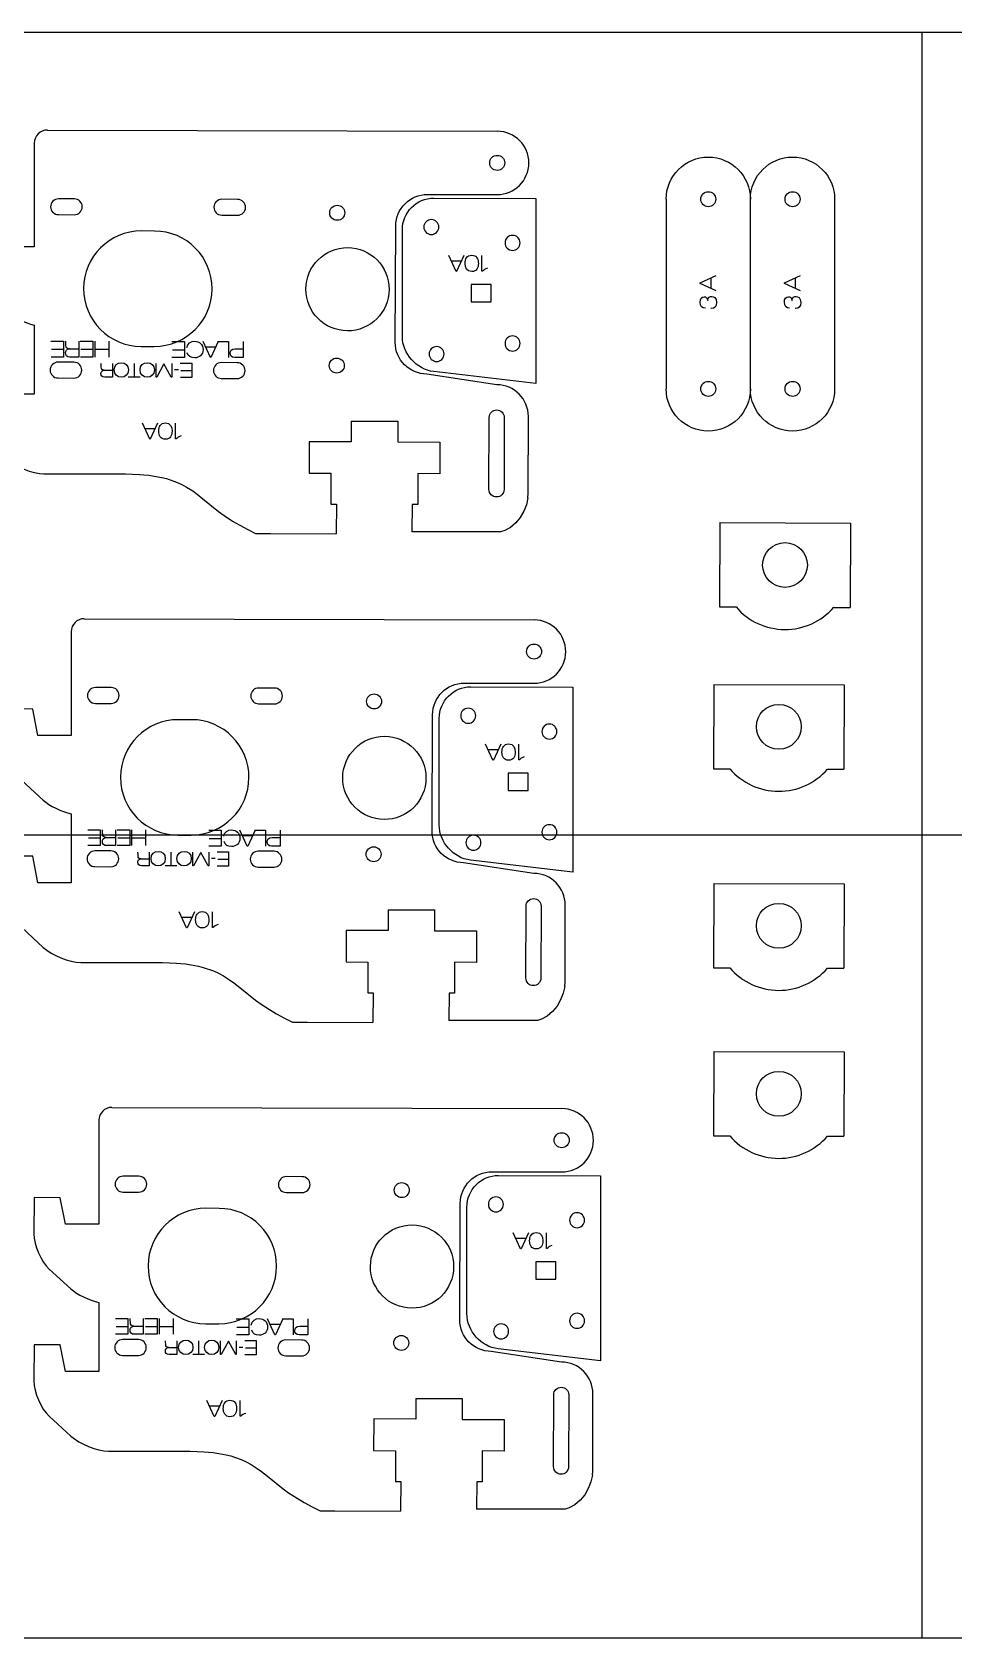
# Model space of a CAD drawing. Extents: x -610 to 0, y -305 to 0.
# Drawn here: x -473.8 to -298.7, y -304.8 to 0 of the extents above; entities that cross this region are included whole.
import ezdxf

# ---------------------------------------------------------------- set-up
doc = ezdxf.new("R2010")
doc.units = 0
doc.layers.add('CUTS', color=1, linetype='Continuous', true_color=0xff0000)
doc.layers.add('TEXT', color=5, linetype='Continuous', true_color=0x0000ff)
doc.layers.add('laser bed referance', color=3, linetype='Continuous', lineweight=25, true_color=0x00ff00)
doc.layers.add('Referance lines', color=2, linetype='Continuous', lineweight=25, true_color=0xffff00)

msp = doc.modelspace()

# ---------------------------------------------------------------- linework, layer by layer
at = {"layer": 'CUTS', "color": 1, "lineweight": 25, "true_color": 0xff0000}
for p, q in [((-470.85, -18.59), (-385.41, -18.82)), ((-353.35, -31.72), (-353.35, -67.72)), ((-413.13, -73.83), (-413.13, -77.77)), ((-413.13, -73.83), (-404.33, -73.84)), ((-404.33, -73.84), (-404.33, -77.8)), ((-421.13, -77.74), (-421.14, -83.74)), ((-413.13, -77.77), (-421.13, -77.74)), ((-404.33, -77.8), (-396.33, -77.83)), ((-396.33, -77.83), (-396.34, -83.82)), ((-471.5, -83.82), (-455.99, -83.84)), ((-455.99, -83.84), (-453.35, -83.96)), ((-453.35, -83.96), (-452.53, -84.02)), ((-452.53, -84.02), (-451.6, -84.12)), ((-451.6, -84.12), (-450.55, -84.27)), ((-450.55, -84.27), (-449.13, -84.54)), ((-449.13, -84.54), (-448.26, -84.76)), ((-448.26, -84.76), (-446.34, -85.4)), ((-421.14, -83.74), (-417, -83.75)), ((-417, -83.75), (-417, -89.6)), ((-396.34, -83.82), (-400.52, -83.81)), ((-400.52, -83.81), (-400.52, -89.65)), ((-446.34, -85.4), (-445.33, -85.86)), ((-445.33, -85.86), (-444.4, -86.36)), ((-444.4, -86.36), (-443.25, -87.1)), ((-443.25, -87.1), (-442.42, -87.71)), ((-442.42, -87.71), (-441.33, -88.57)), ((-379.61, -88.41), (-379.55, -87.57)), ((-441.33, -88.57), (-438.34, -90.97)), ((-438.34, -90.97), (-437.28, -91.74)), ((-417, -89.6), (-415.97, -89.61)), ((-415.97, -89.61), (-416.02, -95.23)), ((-401.57, -89.65), (-401.61, -94.87)), ((-400.52, -89.65), (-401.57, -89.65)), ((-380.39, -90.95), (-381.07, -92.13)), ((-379.89, -89.7), (-380.39, -90.95)), ((-379.61, -88.41), (-379.89, -89.7)), ((-437.28, -91.74), (-435.69, -92.8)), ((-435.69, -92.8), (-434.32, -93.61)), ((-434.32, -93.61), (-432.81, -94.43)), ((-432.81, -94.43), (-431.32, -95.15)), ((-382.91, -94.01), (-384.01, -94.61)), ((-381.92, -93.17), (-382.91, -94.01)), ((-381.07, -92.13), (-381.92, -93.17)), ((-343.14, -93.11), (-343.2, -109.11)), ((-343.14, -93.11), (-318.34, -93.2)), ((-318.34, -93.2), (-318.4, -109.2)), ((-431.32, -95.15), (-428.5, -95.17)), ((-428.5, -95.17), (-416.02, -95.23)), ((-384.79, -94.84), (-401.59, -94.87)), ((-384.01, -94.61), (-384.79, -94.84)), ((-343.2, -109.11), (-340.08, -109.12)), ((-321.52, -109.19), (-318.4, -109.2)), ((-463.85, -111.34), (-378.41, -111.57)), ((-344.32, -123.81), (-344.38, -139.81)), ((-344.32, -123.81), (-319.52, -123.9)), ((-319.52, -123.9), (-319.58, -139.9)), ((-344.38, -139.81), (-341.26, -139.82)), ((-322.7, -139.89), (-319.58, -139.9)), ((-344.32, -161.6), (-344.38, -177.6)), ((-344.32, -161.6), (-319.52, -161.69)), ((-319.52, -161.69), (-319.58, -177.69)), ((-406.13, -166.58), (-406.13, -170.53)), ((-406.13, -166.58), (-397.33, -166.6)), ((-397.33, -166.6), (-397.33, -170.56)), ((-414.13, -170.5), (-414.14, -176.5)), ((-406.13, -170.53), (-414.13, -170.5)), ((-397.33, -170.56), (-389.33, -170.59)), ((-389.33, -170.59), (-389.34, -176.58)), ((-464.5, -176.58), (-448.99, -176.6)), ((-448.99, -176.6), (-446.35, -176.71)), ((-446.35, -176.71), (-445.53, -176.78)), ((-445.53, -176.78), (-444.6, -176.88)), ((-414.14, -176.5), (-410, -176.51)), ((-410, -176.51), (-410, -182.35)), ((-389.34, -176.58), (-393.52, -176.56)), ((-393.52, -176.56), (-393.52, -182.41)), ((-444.6, -176.88), (-443.55, -177.03)), ((-443.55, -177.03), (-442.13, -177.3)), ((-442.13, -177.3), (-441.26, -177.52)), ((-441.26, -177.52), (-439.33, -178.16)), ((-439.33, -178.16), (-438.33, -178.62)), ((-438.33, -178.62), (-437.4, -179.12)), ((-437.4, -179.12), (-436.25, -179.86)), ((-344.38, -177.6), (-341.26, -177.61)), ((-322.7, -177.68), (-319.58, -177.69)), ((-436.25, -179.86), (-435.42, -180.47)), ((-435.42, -180.47), (-434.33, -181.33)), ((-434.33, -181.33), (-431.34, -183.73)), ((-410, -182.35), (-408.97, -182.37)), ((-408.97, -182.37), (-409.02, -187.99)), ((-394.57, -182.41), (-394.61, -187.63)), ((-393.52, -182.41), (-394.57, -182.41)), ((-372.89, -182.45), (-373.39, -183.71)), ((-372.61, -181.17), (-372.89, -182.45)), ((-372.61, -181.17), (-372.55, -180.33)), ((-431.34, -183.73), (-430.28, -184.5)), ((-430.28, -184.5), (-428.69, -185.55)), ((-428.69, -185.55), (-427.32, -186.37)), ((-374.92, -185.92), (-375.91, -186.77)), ((-374.07, -184.89), (-374.92, -185.92)), ((-373.39, -183.71), (-374.07, -184.89)), ((-427.32, -186.37), (-425.81, -187.19)), ((-425.81, -187.19), (-424.32, -187.91)), ((-424.32, -187.91), (-421.5, -187.92)), ((-421.5, -187.92), (-409.02, -187.99)), ((-377.79, -187.6), (-394.59, -187.63)), ((-377.01, -187.36), (-377.79, -187.6)), ((-375.91, -186.77), (-377.01, -187.36)), ((-344.32, -193.48), (-344.38, -209.48)), ((-344.32, -193.48), (-319.52, -193.57)), ((-319.52, -193.57), (-319.58, -209.57)), ((-458.6, -204.1), (-373.16, -204.33)), ((-344.38, -209.48), (-341.26, -209.49)), ((-322.7, -209.56), (-319.58, -209.57)), ((-400.87, -259.34), (-400.88, -263.28)), ((-400.87, -259.34), (-392.08, -259.36)), ((-392.08, -259.36), (-392.08, -263.32)), ((-408.88, -263.25), (-408.89, -269.25)), ((-400.88, -263.28), (-408.88, -263.25)), ((-392.08, -263.32), (-384.08, -263.34)), ((-384.08, -263.34), (-384.09, -269.34)), ((-459.25, -269.34), (-443.74, -269.35)), ((-443.74, -269.35), (-441.1, -269.47)), ((-441.1, -269.47), (-440.28, -269.54)), ((-440.28, -269.54), (-439.35, -269.64)), ((-439.35, -269.64), (-438.3, -269.78)), ((-438.3, -269.78), (-436.88, -270.06)), ((-436.88, -270.06), (-436.01, -270.27)), ((-436.01, -270.27), (-434.08, -270.92)), ((-434.08, -270.92), (-433.08, -271.37)), ((-408.89, -269.25), (-404.75, -269.27)), ((-404.75, -269.27), (-404.75, -275.11)), ((-384.09, -269.34), (-388.27, -269.32)), ((-388.27, -269.32), (-388.27, -275.17)), ((-433.08, -271.37), (-432.15, -271.88)), ((-432.15, -271.88), (-431, -272.62)), ((-431, -272.62), (-430.17, -273.22)), ((-430.17, -273.22), (-429.08, -274.09)), ((-429.08, -274.09), (-426.09, -276.48)), ((-367.36, -273.93), (-367.64, -275.21)), ((-367.36, -273.93), (-367.3, -273.09)), ((-426.09, -276.48), (-425.03, -277.25)), ((-425.03, -277.25), (-423.44, -278.31)), ((-404.75, -275.11), (-403.72, -275.12)), ((-403.72, -275.12), (-403.77, -280.74)), ((-389.31, -275.16), (-389.36, -280.39)), ((-388.27, -275.17), (-389.31, -275.16)), ((-368.14, -276.47), (-368.82, -277.64)), ((-367.64, -275.21), (-368.14, -276.47)), ((-423.44, -278.31), (-422.07, -279.12)), ((-422.07, -279.12), (-420.56, -279.95)), ((-420.56, -279.95), (-419.07, -280.67)), ((-372.54, -280.35), (-389.34, -280.39)), ((-371.76, -280.12), (-372.54, -280.35)), ((-370.66, -279.53), (-371.76, -280.12)), ((-369.67, -278.68), (-370.66, -279.53)), ((-368.82, -277.64), (-369.67, -278.68)), ((-419.07, -280.67), (-416.25, -280.68)), ((-416.25, -280.68), (-403.77, -280.74))]:
    msp.add_line(p, q, dxfattribs=at)
for points in [[(-473.33, -21.05), (-473.33, -40.75), (-479.66, -40.75), (-480.64, -35.73), (-485.64, -35.72), (-485.66, -42.56)], [(-465.72, -31.66), (-468.73, -31.65), (-468.73, -31.65)], [(-434.72, -31.75), (-437.73, -31.74), (-437.73, -31.74)], [(-398.67, -30.82), (-385.44, -30.83)], [(-397.45, -31.5), (-378.08, -31.56), (-378.08, -66.67), (-397.48, -64.43)], [(-337.35, -67.72), (-337.35, -31.72)], [(-321.35, -31.72), (-321.35, -67.72), (-321.35, -67.72)], [(-468.74, -34.65), (-465.73, -34.66)], [(-437.74, -34.74), (-434.73, -34.75)], [(-450.49, -37.76), (-452.99, -37.75), (-452.99, -37.75)], [(-404.79, -58.89), (-404.69, -36.8)], [(-403.44, -57.73), (-403.44, -37.51), (-403.44, -37.51)], [(-403.44, -57.73), (-403.44, -37.51), (-403.44, -37.51)], [(-386.57, -48.64), (-386.57, -47.92), (-390.37, -47.92), (-390.37, -51.22), (-386.57, -51.22), (-386.57, -48.64), (-386.57, -48.64)], [(-473.33, -55.63), (-473.33, -55.62), (-473.33, -68.7), (-479.66, -68.7), (-480.64, -63.68), (-485.64, -63.67), (-485.66, -70.51)], [(-453.05, -59.65), (-450.55, -59.66)], [(-465.8, -62.66), (-468.81, -62.65), (-468.81, -62.65)], [(-434.81, -62.75), (-437.81, -62.74), (-437.81, -62.74)], [(-468.82, -65.65), (-465.81, -65.66)], [(-437.82, -65.74), (-434.81, -65.75)], [(-385.5, -66.94), (-398.8, -64.91)], [(-386.99, -86.8), (-386.95, -73.14)], [(-384.1, -73.15), (-384.13, -86.81), (-384.13, -86.81)], [(-379.55, -87.57), (-379.51, -72.96)], [(-466.33, -113.81), (-466.33, -133.51), (-472.66, -133.51), (-473.64, -128.49), (-478.64, -128.48), (-478.66, -135.32)], [(-458.72, -124.42), (-461.73, -124.41), (-461.73, -124.41)], [(-427.72, -124.5), (-430.73, -124.5), (-430.73, -124.5)], [(-391.67, -123.57), (-378.44, -123.59)], [(-390.45, -124.26), (-371.08, -124.32), (-371.08, -159.43), (-390.48, -157.18)], [(-461.74, -127.41), (-458.73, -127.42)], [(-430.74, -127.5), (-427.73, -127.5)], [(-443.49, -130.51), (-445.99, -130.51), (-445.99, -130.51)], [(-397.79, -151.65), (-397.69, -129.56)], [(-396.44, -150.49), (-396.44, -130.27), (-396.44, -130.27)], [(-396.44, -150.49), (-396.44, -130.27), (-396.44, -130.27)], [(-475.73, -142.03), (-471.64, -145.78)], [(-379.57, -141.4), (-379.57, -140.68), (-383.37, -140.68), (-383.37, -143.98), (-379.57, -143.98), (-379.57, -141.4), (-379.57, -141.4)], [(-466.33, -148.39), (-466.33, -148.38), (-466.33, -161.46), (-472.66, -161.46), (-473.64, -156.44), (-478.64, -156.42), (-478.66, -163.27)], [(-458.8, -155.42), (-461.81, -155.41), (-461.81, -155.41)], [(-446.05, -152.41), (-443.55, -152.41)], [(-461.82, -158.41), (-458.81, -158.42)], [(-427.8, -155.5), (-430.81, -155.5), (-430.81, -155.5)], [(-378.5, -159.7), (-391.8, -157.67)], [(-430.82, -158.5), (-427.81, -158.5)], [(-379.98, -179.56), (-379.95, -165.9)], [(-377.1, -165.91), (-377.13, -179.57), (-377.13, -179.57)], [(-372.55, -180.33), (-372.51, -165.72)], [(-475.73, -169.97), (-471.64, -173.73)], [(-461.08, -206.56), (-461.08, -226.27), (-467.41, -226.27), (-468.39, -221.25), (-473.39, -221.23), (-473.41, -228.08)], [(-386.42, -216.33), (-373.19, -216.35)], [(-453.47, -217.18), (-456.48, -217.17), (-456.48, -217.17)], [(-422.47, -217.26), (-425.48, -217.25), (-425.48, -217.25)], [(-385.2, -217.02), (-365.83, -217.07), (-365.83, -252.19), (-385.23, -249.94)], [(-456.49, -220.17), (-453.48, -220.18)], [(-425.49, -220.25), (-422.48, -220.26)], [(-392.54, -244.41), (-392.44, -222.32)], [(-438.24, -223.27), (-440.74, -223.26), (-440.74, -223.26)], [(-391.19, -243.25), (-391.19, -223.03), (-391.19, -223.03)], [(-391.19, -243.25), (-391.19, -223.03), (-391.19, -223.03)], [(-374.32, -234.15), (-374.32, -233.44), (-378.12, -233.44), (-378.12, -236.74), (-374.32, -236.74), (-374.32, -234.15), (-374.32, -234.15)], [(-470.48, -234.78), (-466.39, -238.54)], [(-461.08, -241.14), (-461.08, -241.13), (-461.08, -254.21), (-467.41, -254.21), (-468.39, -249.19), (-473.39, -249.18), (-473.41, -256.02)], [(-440.8, -245.16), (-438.3, -245.17)], [(-453.55, -248.18), (-456.56, -248.17), (-456.56, -248.17)], [(-422.55, -248.26), (-425.56, -248.25), (-425.56, -248.25)], [(-456.57, -251.17), (-453.56, -251.18)], [(-425.57, -251.25), (-422.56, -251.26)], [(-373.25, -252.46), (-386.55, -250.43)], [(-374.73, -272.32), (-374.7, -258.65)], [(-371.85, -258.66), (-371.88, -272.33), (-371.88, -272.33)], [(-367.3, -273.09), (-367.26, -258.47)], [(-470.48, -262.73), (-466.39, -266.49)]]:
    msp.add_lwpolyline(points, dxfattribs=at)
for centre in [(-330.77, -101.15), (-331.95, -131.86), (-331.95, -169.64), (-331.95, -201.53)]:
    msp.add_circle(centre, 4.25, dxfattribs=at)
for centre in [(-330.77, -101.15), (-331.95, -131.86), (-331.95, -169.64), (-331.95, -201.53)]:
    msp.add_arc(centre, 12.25, 220.5677, 319.0221, dxfattribs=at)
for points in [[(-470.85, -18.59), (-472.22, -18.58), (-473.32, -19.69), (-473.33, -21.05)], [(-379.42, -24.85), (-379.41, -21.54), (-382.09, -18.83), (-385.41, -18.82)], [(-386.86, -24.82), (-386.86, -24.03), (-386.22, -23.39), (-385.43, -23.39)], [(-385.43, -23.39), (-384.65, -23.39), (-384.01, -24.03), (-384.01, -24.82)], [(-353.35, -31.72), (-353.35, -27.3), (-349.76, -23.72), (-345.35, -23.72)], [(-345.35, -23.72), (-340.93, -23.72), (-337.35, -27.3), (-337.35, -31.72)], [(-337.35, -31.72), (-337.35, -27.3), (-333.76, -23.72), (-329.35, -23.72)], [(-329.35, -23.72), (-324.93, -23.72), (-321.35, -27.3), (-321.35, -31.72)], [(-385.43, -26.24), (-386.22, -26.24), (-386.86, -25.61), (-386.86, -24.82)], [(-385.44, -30.83), (-382.13, -30.84), (-379.43, -28.16), (-379.42, -24.85)], [(-384.01, -24.82), (-384.01, -25.61), (-384.65, -26.24), (-385.43, -26.24)], [(-346.77, -31.72), (-346.77, -30.93), (-346.13, -30.29), (-345.35, -30.29)], [(-345.35, -30.29), (-344.56, -30.29), (-343.92, -30.93), (-343.92, -31.72)], [(-330.77, -31.72), (-330.77, -30.93), (-330.13, -30.29), (-329.35, -30.29)], [(-329.35, -30.29), (-328.56, -30.29), (-327.92, -30.93), (-327.92, -31.72)], [(-470.23, -33.15), (-470.24, -33.98), (-469.57, -34.65), (-468.74, -34.65)], [(-468.73, -31.65), (-469.56, -31.65), (-470.23, -32.32), (-470.23, -33.15)], [(-465.73, -34.66), (-464.9, -34.67), (-464.23, -34), (-464.22, -33.17)], [(-464.22, -33.17), (-464.22, -32.34), (-464.89, -31.66), (-465.72, -31.66)], [(-439.23, -33.24), (-439.24, -34.06), (-438.57, -34.74), (-437.74, -34.74)], [(-437.73, -31.74), (-438.56, -31.74), (-439.23, -32.41), (-439.23, -33.24)], [(-434.73, -34.75), (-433.9, -34.75), (-433.23, -34.08), (-433.22, -33.25)], [(-433.22, -33.25), (-433.22, -32.42), (-433.89, -31.75), (-434.72, -31.75)], [(-417.24, -34.29), (-417.24, -33.5), (-416.6, -32.87), (-415.81, -32.87)], [(-415.81, -32.87), (-415.03, -32.87), (-414.39, -33.51), (-414.39, -34.3)], [(-404.69, -36.8), (-404.68, -33.49), (-401.98, -30.81), (-398.67, -30.82)], [(-403.44, -37.51), (-403.45, -34.2), (-400.76, -31.51), (-397.45, -31.5)], [(-345.35, -33.14), (-346.13, -33.14), (-346.77, -32.5), (-346.77, -31.72)], [(-343.92, -31.72), (-343.92, -32.5), (-344.56, -33.14), (-345.35, -33.14)], [(-329.35, -33.14), (-330.13, -33.14), (-330.77, -32.5), (-330.77, -31.72)], [(-327.92, -31.72), (-327.92, -32.5), (-328.56, -33.14), (-329.35, -33.14)], [(-415.82, -35.72), (-416.61, -35.71), (-417.24, -35.08), (-417.24, -34.29)], [(-414.39, -34.3), (-414.39, -35.08), (-415.03, -35.72), (-415.82, -35.72)], [(-397.94, -35.58), (-398.72, -35.58), (-399.36, -36.22), (-399.36, -37.01)], [(-396.51, -37.01), (-396.51, -36.22), (-397.15, -35.58), (-397.94, -35.58)], [(-452.99, -37.75), (-459.04, -37.73), (-463.96, -42.62), (-463.97, -48.67)], [(-439.57, -48.74), (-439.55, -42.69), (-444.44, -37.77), (-450.49, -37.76)], [(-399.36, -37.01), (-399.36, -37.79), (-398.72, -38.43), (-397.94, -38.43)], [(-397.94, -38.43), (-397.15, -38.43), (-396.51, -37.79), (-396.51, -37.01)], [(-382.51, -38.58), (-383.3, -38.58), (-383.94, -39.22), (-383.94, -40)], [(-381.09, -40), (-381.09, -39.22), (-381.73, -38.58), (-382.51, -38.58)], [(-421.76, -48.78), (-421.74, -44.42), (-418.2, -40.89), (-413.83, -40.91)], [(-413.83, -40.91), (-409.47, -40.92), (-405.94, -44.46), (-405.96, -48.83)], [(-383.94, -40), (-383.94, -40.79), (-383.3, -41.43), (-382.51, -41.43)], [(-382.51, -41.43), (-381.73, -41.43), (-381.09, -40.79), (-381.09, -40)], [(-463.97, -48.67), (-463.99, -54.72), (-459.1, -59.63), (-453.05, -59.65)], [(-450.55, -59.66), (-444.5, -59.67), (-439.59, -54.78), (-439.57, -48.74)], [(-413.88, -56.71), (-418.24, -56.69), (-421.77, -53.15), (-421.76, -48.78)], [(-405.96, -48.83), (-405.97, -53.19), (-409.51, -56.72), (-413.88, -56.71)], [(-478.64, -53.03), (-477.44, -54.14), (-475.2, -55.17), (-473.33, -55.63)], [(-397.48, -64.43), (-400.76, -64.04), (-403.44, -61.03), (-403.44, -57.73)], [(-382.51, -57.68), (-383.3, -57.68), (-383.94, -58.32), (-383.94, -59.1)], [(-381.09, -59.1), (-381.09, -58.32), (-381.73, -57.68), (-382.51, -57.68)], [(-398.8, -64.91), (-402.12, -64.9), (-404.8, -62.21), (-404.79, -58.89)], [(-396.94, -59.68), (-397.72, -59.68), (-398.36, -60.32), (-398.36, -61.11)], [(-395.51, -61.11), (-395.51, -60.32), (-396.15, -59.68), (-396.94, -59.68)], [(-383.94, -59.1), (-383.94, -59.89), (-383.3, -60.53), (-382.51, -60.53)], [(-382.51, -60.53), (-381.73, -60.53), (-381.09, -59.89), (-381.09, -59.1)], [(-468.81, -62.65), (-469.64, -62.65), (-470.32, -63.32), (-470.32, -64.15)], [(-464.31, -64.17), (-464.31, -63.34), (-464.98, -62.67), (-465.8, -62.66)], [(-437.81, -62.74), (-438.64, -62.74), (-439.32, -63.41), (-439.32, -64.24)], [(-433.31, -64.25), (-433.31, -63.42), (-433.98, -62.75), (-434.81, -62.75)], [(-417.32, -63.3), (-417.32, -62.51), (-416.68, -61.87), (-415.89, -61.87)], [(-415.9, -64.72), (-416.69, -64.72), (-417.32, -64.08), (-417.32, -63.3)], [(-414.47, -63.3), (-414.47, -64.09), (-415.11, -64.73), (-415.9, -64.72)], [(-415.89, -61.87), (-415.1, -61.88), (-414.47, -62.52), (-414.47, -63.3)], [(-398.36, -61.11), (-398.36, -61.89), (-397.72, -62.53), (-396.94, -62.53)], [(-396.94, -62.53), (-396.15, -62.53), (-395.51, -61.89), (-395.51, -61.11)], [(-470.32, -64.15), (-470.32, -64.98), (-469.65, -65.65), (-468.82, -65.65)], [(-465.81, -65.66), (-464.98, -65.67), (-464.31, -65), (-464.31, -64.17)], [(-439.32, -64.24), (-439.32, -65.06), (-438.65, -65.74), (-437.82, -65.74)], [(-434.81, -65.75), (-433.98, -65.75), (-433.31, -65.08), (-433.31, -64.25)], [(-379.51, -72.96), (-379.5, -69.65), (-382.18, -66.95), (-385.5, -66.94)], [(-346.77, -67.72), (-346.77, -66.93), (-346.13, -66.29), (-345.35, -66.29)], [(-345.35, -66.29), (-344.56, -66.29), (-343.92, -66.93), (-343.92, -67.72)], [(-330.77, -67.72), (-330.77, -66.93), (-330.13, -66.29), (-329.35, -66.29)], [(-329.35, -66.29), (-328.56, -66.29), (-327.92, -66.93), (-327.92, -67.72)], [(-345.35, -75.72), (-349.76, -75.72), (-353.35, -72.13), (-353.35, -67.72)], [(-345.35, -69.14), (-346.13, -69.14), (-346.77, -68.5), (-346.77, -67.72)], [(-343.92, -67.72), (-343.92, -68.5), (-344.56, -69.14), (-345.35, -69.14)], [(-337.35, -67.72), (-337.35, -72.13), (-340.93, -75.72), (-345.35, -75.72)], [(-329.35, -75.72), (-333.76, -75.72), (-337.35, -72.13), (-337.35, -67.72)], [(-329.35, -69.14), (-330.13, -69.14), (-330.77, -68.5), (-330.77, -67.72)], [(-321.35, -67.72), (-321.35, -72.13), (-324.93, -75.72), (-329.35, -75.72)], [(-327.92, -67.72), (-327.92, -68.5), (-328.56, -69.14), (-329.35, -69.14)], [(-386.95, -73.14), (-386.95, -72.35), (-386.31, -71.72), (-385.52, -71.72)], [(-385.52, -71.72), (-384.73, -71.72), (-384.1, -72.36), (-384.1, -73.15)], [(-478.64, -80.97), (-477.02, -82.46), (-473.7, -83.82), (-471.5, -83.82)], [(-385.56, -88.23), (-386.35, -88.23), (-386.99, -87.59), (-386.99, -86.8)], [(-384.13, -86.81), (-384.14, -87.6), (-384.78, -88.24), (-385.56, -88.23)], [(-463.85, -111.34), (-465.21, -111.34), (-466.32, -112.44), (-466.33, -113.81)], [(-372.42, -117.61), (-372.41, -114.29), (-375.09, -111.58), (-378.41, -111.57)], [(-379.86, -117.58), (-379.86, -116.79), (-379.22, -116.15), (-378.43, -116.15)], [(-378.43, -119), (-379.22, -119), (-379.86, -118.36), (-379.86, -117.58)], [(-378.44, -123.59), (-375.12, -123.6), (-372.43, -120.92), (-372.42, -117.61)], [(-378.43, -116.15), (-377.65, -116.15), (-377.01, -116.79), (-377.01, -117.58)], [(-377.01, -117.58), (-377.01, -118.36), (-377.65, -119), (-378.43, -119)], [(-461.73, -124.41), (-462.56, -124.41), (-463.23, -125.08), (-463.23, -125.91)], [(-457.22, -125.92), (-457.22, -125.1), (-457.89, -124.42), (-458.72, -124.42)], [(-430.73, -124.5), (-431.56, -124.49), (-432.23, -125.16), (-432.23, -125.99)], [(-426.22, -126.01), (-426.22, -125.18), (-426.89, -124.51), (-427.72, -124.5)], [(-397.69, -129.56), (-397.68, -126.24), (-394.98, -123.57), (-391.67, -123.57)], [(-396.44, -130.27), (-396.44, -126.96), (-393.76, -124.27), (-390.45, -124.26)], [(-463.23, -125.91), (-463.24, -126.74), (-462.57, -127.41), (-461.74, -127.41)], [(-458.73, -127.42), (-457.9, -127.42), (-457.23, -126.75), (-457.22, -125.92)], [(-432.23, -125.99), (-432.24, -126.82), (-431.57, -127.49), (-430.74, -127.5)], [(-427.73, -127.5), (-426.9, -127.51), (-426.23, -126.84), (-426.22, -126.01)], [(-410.24, -127.05), (-410.24, -126.26), (-409.6, -125.62), (-408.81, -125.63)], [(-408.82, -128.48), (-409.61, -128.47), (-410.24, -127.83), (-410.24, -127.05)], [(-407.39, -127.05), (-407.39, -127.84), (-408.03, -128.48), (-408.82, -128.48)], [(-408.81, -125.63), (-408.02, -125.63), (-407.39, -126.27), (-407.39, -127.05)], [(-445.99, -130.51), (-452.04, -130.49), (-456.95, -135.38), (-456.97, -141.43)], [(-432.57, -141.49), (-432.55, -135.44), (-437.44, -130.53), (-443.49, -130.51)], [(-390.94, -128.34), (-391.72, -128.34), (-392.36, -128.98), (-392.36, -129.76)], [(-392.36, -129.76), (-392.36, -130.55), (-391.72, -131.19), (-390.94, -131.19)], [(-389.51, -129.76), (-389.51, -128.98), (-390.15, -128.34), (-390.94, -128.34)], [(-390.94, -131.19), (-390.15, -131.19), (-389.51, -130.55), (-389.51, -129.76)], [(-414.76, -141.54), (-414.74, -137.18), (-411.2, -133.65), (-406.83, -133.66)], [(-406.83, -133.66), (-402.47, -133.68), (-398.94, -137.22), (-398.96, -141.58)], [(-375.51, -131.34), (-376.3, -131.34), (-376.94, -131.98), (-376.94, -132.76)], [(-376.94, -132.76), (-376.94, -133.55), (-376.3, -134.19), (-375.51, -134.19)], [(-374.09, -132.76), (-374.09, -131.98), (-374.73, -131.34), (-375.51, -131.34)], [(-375.51, -134.19), (-374.73, -134.19), (-374.09, -133.55), (-374.09, -132.76)], [(-456.97, -141.43), (-456.99, -147.47), (-452.1, -152.39), (-446.05, -152.41)], [(-443.55, -152.41), (-437.5, -152.43), (-432.59, -147.54), (-432.57, -141.49)], [(-406.88, -149.46), (-411.24, -149.45), (-414.77, -145.9), (-414.76, -141.54)], [(-398.96, -141.58), (-398.97, -145.95), (-402.51, -149.47), (-406.88, -149.46)], [(-471.64, -145.78), (-470.44, -146.89), (-468.2, -147.93), (-466.33, -148.39)], [(-391.8, -157.67), (-395.12, -157.66), (-397.8, -154.97), (-397.79, -151.65)], [(-390.48, -157.18), (-393.76, -156.8), (-396.44, -153.79), (-396.44, -150.49)], [(-375.51, -150.44), (-376.3, -150.44), (-376.94, -151.08), (-376.94, -151.86)], [(-376.94, -151.86), (-376.94, -152.65), (-376.3, -153.29), (-375.51, -153.29)], [(-374.09, -151.86), (-374.09, -151.08), (-374.73, -150.44), (-375.51, -150.44)], [(-375.51, -153.29), (-374.73, -153.29), (-374.09, -152.65), (-374.09, -151.86)], [(-461.81, -155.41), (-462.64, -155.41), (-463.32, -156.08), (-463.32, -156.91)], [(-457.31, -156.92), (-457.31, -156.1), (-457.98, -155.42), (-458.8, -155.42)], [(-410.32, -156.05), (-410.32, -155.27), (-409.68, -154.63), (-408.89, -154.63)], [(-408.89, -154.63), (-408.1, -154.64), (-407.47, -155.27), (-407.47, -156.06)], [(-389.94, -152.44), (-390.72, -152.44), (-391.36, -153.08), (-391.36, -153.86)], [(-391.36, -153.86), (-391.36, -154.65), (-390.72, -155.29), (-389.94, -155.29)], [(-388.51, -153.86), (-388.51, -153.08), (-389.15, -152.44), (-389.94, -152.44)], [(-389.94, -155.29), (-389.15, -155.29), (-388.51, -154.65), (-388.51, -153.86)], [(-463.32, -156.91), (-463.32, -157.74), (-462.65, -158.41), (-461.82, -158.41)], [(-458.81, -158.42), (-457.98, -158.42), (-457.31, -157.75), (-457.31, -156.92)], [(-430.81, -155.5), (-431.64, -155.49), (-432.32, -156.16), (-432.32, -156.99)], [(-432.32, -156.99), (-432.32, -157.82), (-431.65, -158.49), (-430.82, -158.5)], [(-427.81, -158.5), (-426.98, -158.51), (-426.31, -157.84), (-426.31, -157.01)], [(-426.31, -157.01), (-426.31, -156.18), (-426.98, -155.51), (-427.8, -155.5)], [(-408.9, -157.48), (-409.69, -157.48), (-410.32, -156.84), (-410.32, -156.05)], [(-407.47, -156.06), (-407.47, -156.85), (-408.11, -157.48), (-408.9, -157.48)], [(-372.51, -165.72), (-372.5, -162.4), (-375.18, -159.71), (-378.5, -159.7)], [(-379.95, -165.9), (-379.95, -165.11), (-379.31, -164.47), (-378.52, -164.48)], [(-378.52, -164.48), (-377.73, -164.48), (-377.1, -165.12), (-377.1, -165.91)], [(-471.64, -173.73), (-470.02, -175.22), (-466.7, -176.58), (-464.5, -176.58)], [(-378.56, -180.99), (-379.35, -180.99), (-379.99, -180.35), (-379.98, -179.56)], [(-377.13, -179.57), (-377.14, -180.36), (-377.78, -180.99), (-378.56, -180.99)], [(-458.6, -204.1), (-459.96, -204.1), (-461.07, -205.2), (-461.08, -206.56)], [(-367.17, -210.36), (-367.16, -207.05), (-369.84, -204.34), (-373.16, -204.33)], [(-374.61, -210.33), (-374.61, -209.55), (-373.97, -208.91), (-373.18, -208.91)], [(-373.18, -208.91), (-372.39, -208.91), (-371.76, -209.55), (-371.76, -210.33)], [(-373.18, -211.76), (-373.97, -211.76), (-374.61, -211.12), (-374.61, -210.33)], [(-373.19, -216.35), (-369.87, -216.36), (-367.18, -213.68), (-367.17, -210.36)], [(-371.76, -210.33), (-371.76, -211.12), (-372.39, -211.76), (-373.18, -211.76)], [(-392.44, -222.32), (-392.43, -219), (-389.73, -216.32), (-386.42, -216.33)], [(-457.98, -218.67), (-457.99, -219.49), (-457.32, -220.17), (-456.49, -220.17)], [(-456.48, -217.17), (-457.31, -217.17), (-457.98, -217.84), (-457.98, -218.67)], [(-453.48, -220.18), (-452.65, -220.18), (-451.98, -219.51), (-451.97, -218.68)], [(-451.97, -218.68), (-451.97, -217.85), (-452.64, -217.18), (-453.47, -217.18)], [(-426.98, -218.75), (-426.99, -219.58), (-426.32, -220.25), (-425.49, -220.25)], [(-425.48, -217.25), (-426.31, -217.25), (-426.98, -217.92), (-426.98, -218.75)], [(-422.48, -220.26), (-421.65, -220.27), (-420.98, -219.59), (-420.97, -218.77)], [(-420.97, -218.77), (-420.97, -217.94), (-421.64, -217.26), (-422.47, -217.26)], [(-404.99, -219.8), (-404.99, -219.02), (-404.35, -218.38), (-403.56, -218.38)], [(-403.56, -218.38), (-402.77, -218.39), (-402.14, -219.02), (-402.14, -219.81)], [(-391.19, -223.03), (-391.19, -219.71), (-388.51, -217.02), (-385.2, -217.02)], [(-403.57, -221.23), (-404.36, -221.23), (-404.99, -220.59), (-404.99, -219.8)], [(-402.14, -219.81), (-402.14, -220.6), (-402.78, -221.23), (-403.57, -221.23)], [(-385.68, -221.1), (-386.47, -221.1), (-387.11, -221.73), (-387.11, -222.52)], [(-384.26, -222.52), (-384.26, -221.73), (-384.9, -221.1), (-385.68, -221.1)], [(-440.74, -223.26), (-446.79, -223.25), (-451.7, -228.14), (-451.72, -234.18)], [(-427.32, -234.25), (-427.3, -228.2), (-432.19, -223.29), (-438.24, -223.27)], [(-387.11, -222.52), (-387.11, -223.31), (-386.47, -223.94), (-385.68, -223.94)], [(-385.68, -223.94), (-384.9, -223.94), (-384.26, -223.31), (-384.26, -222.52)], [(-370.26, -224.09), (-371.05, -224.09), (-371.69, -224.73), (-371.69, -225.52)], [(-371.69, -225.52), (-371.69, -226.31), (-371.05, -226.94), (-370.26, -226.94)], [(-368.84, -225.52), (-368.84, -224.73), (-369.48, -224.09), (-370.26, -224.09)], [(-370.26, -226.94), (-369.48, -226.94), (-368.84, -226.31), (-368.84, -225.52)], [(-473.41, -228.08), (-473.42, -230.28), (-472.1, -233.3), (-470.48, -234.78)], [(-409.5, -234.3), (-409.49, -229.94), (-405.95, -226.41), (-401.58, -226.42)], [(-401.58, -226.42), (-397.22, -226.43), (-393.69, -229.98), (-393.7, -234.34)], [(-451.72, -234.18), (-451.74, -240.23), (-446.85, -245.15), (-440.8, -245.16)], [(-438.3, -245.17), (-432.25, -245.19), (-427.34, -240.3), (-427.32, -234.25)], [(-401.63, -242.22), (-405.99, -242.21), (-409.52, -238.66), (-409.5, -234.3)], [(-393.7, -234.34), (-393.72, -238.7), (-397.26, -242.23), (-401.63, -242.22)], [(-466.39, -238.54), (-465.19, -239.65), (-462.95, -240.68), (-461.08, -241.14)], [(-385.23, -249.94), (-388.51, -249.56), (-391.19, -246.55), (-391.19, -243.25)], [(-370.26, -243.19), (-371.05, -243.19), (-371.69, -243.83), (-371.69, -244.62)], [(-368.84, -244.62), (-368.84, -243.83), (-369.48, -243.19), (-370.26, -243.19)], [(-386.55, -250.43), (-389.87, -250.42), (-392.55, -247.72), (-392.54, -244.41)], [(-384.68, -245.2), (-385.47, -245.2), (-386.11, -245.83), (-386.11, -246.62)], [(-386.11, -246.62), (-386.11, -247.41), (-385.47, -248.04), (-384.68, -248.04)], [(-383.26, -246.62), (-383.26, -245.83), (-383.9, -245.2), (-384.68, -245.2)], [(-384.68, -248.04), (-383.9, -248.04), (-383.26, -247.41), (-383.26, -246.62)], [(-371.69, -244.62), (-371.69, -245.41), (-371.05, -246.04), (-370.26, -246.04)], [(-370.26, -246.04), (-369.48, -246.04), (-368.84, -245.41), (-368.84, -244.62)], [(-456.56, -248.17), (-457.39, -248.17), (-458.07, -248.84), (-458.07, -249.67)], [(-458.07, -249.67), (-458.07, -250.49), (-457.4, -251.17), (-456.57, -251.17)], [(-453.56, -251.18), (-452.73, -251.18), (-452.06, -250.51), (-452.06, -249.68)], [(-452.06, -249.68), (-452.06, -248.85), (-452.72, -248.18), (-453.55, -248.18)], [(-425.56, -248.25), (-426.39, -248.25), (-427.07, -248.92), (-427.07, -249.75)], [(-427.07, -249.75), (-427.07, -250.58), (-426.4, -251.25), (-425.57, -251.25)], [(-422.56, -251.26), (-421.73, -251.27), (-421.06, -250.6), (-421.06, -249.77)], [(-421.06, -249.77), (-421.06, -248.94), (-421.73, -248.26), (-422.55, -248.26)], [(-405.07, -248.81), (-405.07, -248.02), (-404.43, -247.39), (-403.64, -247.39)], [(-403.65, -250.24), (-404.43, -250.24), (-405.07, -249.6), (-405.07, -248.81)], [(-402.22, -248.82), (-402.22, -249.6), (-402.86, -250.24), (-403.65, -250.24)], [(-403.64, -247.39), (-402.85, -247.39), (-402.22, -248.03), (-402.22, -248.82)], [(-367.26, -258.47), (-367.25, -255.16), (-369.93, -252.47), (-373.25, -252.46)], [(-473.41, -256.02), (-473.42, -258.22), (-472.1, -261.24), (-470.48, -262.73)], [(-374.7, -258.65), (-374.69, -257.87), (-374.05, -257.23), (-373.27, -257.23)], [(-373.27, -257.23), (-372.48, -257.24), (-371.84, -257.88), (-371.85, -258.66)], [(-466.39, -266.49), (-464.77, -267.98), (-461.45, -269.33), (-459.25, -269.34)], [(-373.31, -273.75), (-374.1, -273.74), (-374.74, -273.11), (-374.73, -272.32)], [(-371.88, -272.33), (-371.89, -273.11), (-372.53, -273.75), (-373.31, -273.75)]]:
    msp.add_open_spline(points, degree=3, dxfattribs=at)
at = {"layer": 'laser bed referance'}
for p, q in [((-609.6, 0), (0, 0)), ((-609.6, -304.8), (0, -304.8))]:
    msp.add_line(p, q, dxfattribs=at)
at = {"layer": 'Referance lines'}
for p, q in [((-304.8, 0), (-304.8, -304.8)), ((-609.6, -152.4), (0, -152.4))]:
    msp.add_line(p, q, dxfattribs=at)
at = {"layer": 'TEXT', "color": 5, "true_color": 0x0000ff}
for points in [[(-391.75, -42.4), (-393.15, -45.42), (-393.25, -45.42), (-394.63, -42.39)], [(-388.22, -45.4), (-388.33, -45.4), (-388.33, -42.42)], [(-394.18, -43.39), (-392.2, -43.4)], [(-343.84, -49.09), (-346.86, -47.71), (-346.86, -47.6), (-343.84, -46.21)], [(-344.83, -46.67), (-344.83, -48.64)], [(-327.84, -49.09), (-330.86, -47.71), (-330.86, -47.6), (-327.84, -46.21)], [(-328.83, -46.67), (-328.83, -48.64)], [(-345.45, -50.94), (-345.44, -50.94)], [(-329.45, -50.94), (-329.44, -50.94)], [(-470.18, -58.64), (-467.8, -58.64), (-467.8, -61.67), (-470.15, -61.67)], [(-467.8, -60.26), (-470.06, -60.26)], [(-466.68, -60.12), (-466.68, -60.11), (-464.9, -60.11)], [(-464.9, -58.64), (-464.9, -61.67), (-466.57, -61.67)], [(-464.6, -58.64), (-462.22, -58.64), (-462.22, -61.67), (-464.58, -61.67)], [(-462.22, -60.26), (-464.48, -60.26)], [(-461.79, -61.67), (-461.79, -58.64)], [(-459.2, -60.26), (-461.79, -60.26)], [(-459.2, -58.64), (-459.2, -61.67)], [(-447.22, -58.74), (-444.84, -58.74), (-444.84, -61.77), (-447.19, -61.77)], [(-444.84, -60.36), (-447.1, -60.36)], [(-438.4, -58.74), (-439.79, -61.77), (-439.9, -61.77), (-441.29, -58.74)], [(-440.83, -59.74), (-438.85, -59.74)], [(-438.55, -58.74), (-436.43, -58.74), (-436.43, -61.77)], [(-433.67, -58.74), (-433.67, -61.77), (-435.29, -61.77)], [(-435.17, -60.12), (-433.67, -60.12)], [(-458.51, -62.88), (-458.51, -65.5), (-459.95, -65.5)], [(-454.38, -62.88), (-454.38, -65.5)], [(-447.22, -62.88), (-447.22, -65.5), (-447.34, -65.5), (-448.71, -62.95), (-448.72, -62.95), (-450.09, -65.5), (-450.21, -65.5), (-450.21, -62.88)], [(-445.61, -62.82), (-443.45, -62.82), (-443.45, -65.56), (-445.58, -65.56)], [(-460.05, -64.16), (-460.05, -64.15), (-458.51, -64.15)], [(-453.25, -65.5), (-455.5, -65.5)], [(-445.98, -64.13), (-446.69, -64.13)], [(-443.45, -64.28), (-445.5, -64.28)], [(-449.91, -74.23), (-451.31, -77.25), (-451.42, -77.25), (-452.8, -74.22)], [(-452.34, -75.22), (-450.37, -75.23)], [(-446.38, -77.22), (-446.49, -77.22), (-446.49, -74.25)], [(-384.75, -135.16), (-386.14, -138.18), (-386.25, -138.18), (-387.63, -135.15)], [(-387.18, -136.15), (-385.2, -136.16)], [(-381.22, -138.15), (-381.33, -138.15), (-381.33, -135.18)], [(-463.18, -151.4), (-460.8, -151.4), (-460.8, -154.42), (-463.15, -154.42)], [(-457.9, -151.4), (-457.9, -154.42), (-459.57, -154.42)], [(-457.6, -151.4), (-455.22, -151.4), (-455.22, -154.42), (-457.58, -154.42)], [(-454.79, -154.42), (-454.79, -151.4)], [(-452.2, -151.4), (-452.2, -154.42)], [(-440.22, -151.5), (-437.84, -151.5), (-437.84, -154.52), (-440.19, -154.52)], [(-431.4, -151.5), (-432.79, -154.52), (-432.9, -154.52), (-434.29, -151.5)], [(-431.54, -151.5), (-429.43, -151.5), (-429.43, -154.52)], [(-426.67, -151.5), (-426.67, -154.52), (-428.28, -154.52)], [(-460.8, -153.02), (-463.06, -153.02)], [(-459.68, -152.88), (-459.68, -152.87), (-457.9, -152.86)], [(-455.22, -153.02), (-457.48, -153.02)], [(-452.2, -153.02), (-454.79, -153.02)], [(-437.84, -153.12), (-440.1, -153.12)], [(-433.83, -152.5), (-431.85, -152.5)], [(-428.17, -152.88), (-426.67, -152.88)], [(-453.05, -156.92), (-453.05, -156.91), (-451.51, -156.91)], [(-451.51, -155.64), (-451.51, -158.26), (-452.95, -158.26)], [(-446.25, -158.26), (-448.5, -158.26)], [(-447.38, -155.64), (-447.38, -158.26)], [(-440.22, -155.64), (-440.22, -158.26), (-440.34, -158.26), (-441.71, -155.71), (-441.72, -155.71), (-443.09, -158.26), (-443.21, -158.26), (-443.21, -155.64)], [(-438.98, -156.89), (-439.68, -156.89)], [(-438.61, -155.58), (-436.45, -155.58), (-436.45, -158.31), (-438.58, -158.31)], [(-436.45, -157.04), (-438.5, -157.04)], [(-442.91, -166.99), (-444.31, -170), (-444.42, -170), (-445.8, -166.98)], [(-439.38, -169.98), (-439.49, -169.98), (-439.49, -167)], [(-445.34, -167.98), (-443.37, -167.98)], [(-379.5, -227.92), (-380.89, -230.93), (-381, -230.93), (-382.38, -227.91)], [(-375.96, -230.91), (-376.07, -230.91), (-376.07, -227.93)], [(-381.93, -228.91), (-379.95, -228.92)], [(-457.93, -244.16), (-455.55, -244.16), (-455.55, -247.18), (-457.9, -247.18)], [(-455.55, -245.78), (-457.81, -245.78)], [(-454.43, -245.64), (-454.43, -245.63), (-452.65, -245.62)], [(-452.65, -244.16), (-452.65, -247.18), (-454.32, -247.18)], [(-452.35, -244.16), (-449.97, -244.16), (-449.97, -247.18), (-452.33, -247.18)], [(-449.97, -245.78), (-452.23, -245.78)], [(-449.54, -247.18), (-449.54, -244.16)], [(-446.95, -245.78), (-449.54, -245.78)], [(-446.95, -244.16), (-446.95, -247.18)], [(-434.97, -244.26), (-432.59, -244.26), (-432.59, -247.28), (-434.94, -247.28)], [(-432.59, -245.88), (-434.85, -245.88)], [(-426.15, -244.26), (-427.54, -247.28), (-427.65, -247.28), (-429.04, -244.26)], [(-428.58, -245.26), (-426.6, -245.26)], [(-426.29, -244.26), (-424.17, -244.26), (-424.17, -247.28)], [(-421.42, -244.26), (-421.42, -247.28), (-423.03, -247.28)], [(-422.92, -245.63), (-421.42, -245.63)], [(-447.8, -249.67), (-447.8, -249.67), (-446.26, -249.66)], [(-446.26, -248.4), (-446.26, -251.01), (-447.7, -251.01)], [(-442.13, -248.4), (-442.13, -251.01)], [(-434.97, -248.4), (-434.97, -251.01), (-435.09, -251.01), (-436.46, -248.47), (-436.47, -248.47), (-437.84, -251.01), (-437.96, -251.01), (-437.96, -248.4)], [(-433.73, -249.65), (-434.43, -249.65)], [(-433.36, -248.34), (-431.2, -248.34), (-431.2, -251.07), (-433.33, -251.07)], [(-431.2, -249.8), (-433.25, -249.8)], [(-440.99, -251.01), (-443.25, -251.01)], [(-437.66, -259.74), (-439.06, -262.76), (-439.17, -262.76), (-440.55, -259.74)], [(-440.09, -260.74), (-438.12, -260.74)], [(-434.13, -262.74), (-434.24, -262.74), (-434.24, -259.76)]]:
    msp.add_lwpolyline(points, dxfattribs=at)
for points in [[(-391.53, -43.91), (-391.53, -43.07), (-391.2, -42.35), (-390.27, -42.35)], [(-390.27, -42.35), (-389.33, -42.35), (-389, -43.07), (-389, -43.91)], [(-390.27, -45.46), (-391.2, -45.46), (-391.53, -44.74), (-391.53, -43.91)], [(-389, -43.91), (-389, -44.74), (-389.33, -45.46), (-390.27, -45.46)], [(-387.28, -44.83), (-387.73, -44.95), (-388.04, -45.19), (-388.22, -45.4)], [(-346.9, -51.26), (-346.9, -50.55), (-346.58, -50.24), (-346.12, -50.24)], [(-345.9, -52.39), (-346.52, -52.36), (-346.9, -52.09), (-346.9, -51.26)], [(-346.12, -50.24), (-345.83, -50.24), (-345.51, -50.41), (-345.45, -50.94)], [(-345.44, -50.94), (-345.38, -50.36), (-345.05, -50.17), (-344.65, -50.17)], [(-343.79, -51.32), (-343.79, -52.1), (-344.18, -52.47), (-344.77, -52.47)], [(-344.65, -50.17), (-344.32, -50.17), (-343.79, -50.38), (-343.79, -51.32)], [(-330.9, -51.26), (-330.9, -50.55), (-330.58, -50.24), (-330.12, -50.24)], [(-329.9, -52.39), (-330.52, -52.36), (-330.9, -52.09), (-330.9, -51.26)], [(-330.12, -50.24), (-329.83, -50.24), (-329.51, -50.41), (-329.45, -50.94)], [(-329.44, -50.94), (-329.38, -50.36), (-329.05, -50.17), (-328.65, -50.17)], [(-327.79, -51.32), (-327.79, -52.1), (-328.18, -52.47), (-328.77, -52.47)], [(-328.65, -50.17), (-328.32, -50.17), (-327.79, -50.38), (-327.79, -51.32)], [(-344.77, -52.47), (-344.8, -52.47), (-344.83, -52.47), (-344.86, -52.47)], [(-328.77, -52.47), (-328.8, -52.47), (-328.83, -52.47), (-328.86, -52.47)], [(-467.35, -59.48), (-467.35, -59.37), (-467.35, -58.77), (-467.41, -58.64)], [(-467.4, -60.84), (-467.4, -60.55), (-467.21, -60.15), (-466.68, -60.12)], [(-466.57, -61.67), (-467.17, -61.67), (-467.4, -61.38), (-467.4, -60.84)], [(-466.68, -60.11), (-467.14, -60.11), (-467.35, -59.89), (-467.35, -59.48)], [(-444.37, -59.89), (-444.28, -59.08), (-443.55, -58.68), (-442.86, -58.68)], [(-442.86, -61.83), (-443.57, -61.83), (-444.14, -61.54), (-444.3, -60.89)], [(-442.86, -58.68), (-441.99, -58.68), (-441.29, -59.26), (-441.29, -60.26)], [(-441.29, -60.26), (-441.29, -61.25), (-441.99, -61.83), (-442.86, -61.83)], [(-436.12, -60.94), (-436.12, -60.53), (-435.92, -60.12), (-435.17, -60.12)], [(-435.29, -61.77), (-435.93, -61.77), (-436.12, -61.39), (-436.12, -60.94)], [(-460.63, -63.6), (-460.63, -63.51), (-460.64, -62.99), (-460.69, -62.88)], [(-460.05, -64.15), (-460.45, -64.15), (-460.63, -63.96), (-460.63, -63.6)], [(-458.17, -64.13), (-458.17, -63.27), (-457.56, -62.76), (-456.82, -62.76)], [(-456.82, -62.76), (-456.07, -62.76), (-455.46, -63.27), (-455.46, -64.13)], [(-453.25, -64.13), (-453.25, -63.27), (-452.64, -62.76), (-451.89, -62.76)], [(-451.89, -62.76), (-451.14, -62.76), (-450.53, -63.27), (-450.53, -64.13)], [(-460.68, -64.78), (-460.68, -64.53), (-460.51, -64.19), (-460.05, -64.16)], [(-459.95, -65.5), (-460.48, -65.5), (-460.68, -65.25), (-460.68, -64.78)], [(-456.82, -65.5), (-457.56, -65.5), (-458.17, -65), (-458.17, -64.13)], [(-455.46, -64.13), (-455.46, -65), (-456.07, -65.5), (-456.82, -65.5)], [(-451.89, -65.5), (-452.64, -65.5), (-453.25, -65), (-453.25, -64.13)], [(-450.53, -64.13), (-450.53, -65), (-451.14, -65.5), (-451.89, -65.5)], [(-449.7, -75.73), (-449.7, -74.9), (-449.36, -74.18), (-448.43, -74.18)], [(-448.43, -77.29), (-449.36, -77.29), (-449.7, -76.57), (-449.7, -75.73)], [(-448.43, -74.18), (-447.5, -74.18), (-447.17, -74.9), (-447.17, -75.73)], [(-447.17, -75.73), (-447.17, -76.57), (-447.5, -77.29), (-448.43, -77.29)], [(-445.44, -76.66), (-445.9, -76.78), (-446.2, -77.02), (-446.38, -77.22)], [(-384.53, -136.66), (-384.53, -135.83), (-384.2, -135.11), (-383.26, -135.11)], [(-383.26, -138.22), (-384.2, -138.22), (-384.53, -137.5), (-384.53, -136.66)], [(-383.26, -135.11), (-382.33, -135.11), (-382, -135.83), (-382, -136.66)], [(-382, -136.66), (-382, -137.5), (-382.33, -138.22), (-383.26, -138.22)], [(-380.28, -137.59), (-380.73, -137.71), (-381.04, -137.95), (-381.22, -138.15)], [(-460.35, -152.24), (-460.35, -152.13), (-460.35, -151.52), (-460.41, -151.4)], [(-459.68, -152.87), (-460.14, -152.87), (-460.35, -152.65), (-460.35, -152.24)], [(-437.37, -152.65), (-437.28, -151.84), (-436.55, -151.43), (-435.86, -151.43)], [(-435.86, -151.43), (-434.99, -151.43), (-434.29, -152.01), (-434.29, -153.01)], [(-460.4, -153.6), (-460.4, -153.31), (-460.21, -152.91), (-459.68, -152.88)], [(-459.57, -154.42), (-460.17, -154.42), (-460.4, -154.13), (-460.4, -153.6)], [(-435.86, -154.59), (-436.57, -154.59), (-437.14, -154.3), (-437.3, -153.64)], [(-434.29, -153.01), (-434.29, -154.01), (-434.99, -154.59), (-435.86, -154.59)], [(-429.12, -153.7), (-429.12, -153.29), (-428.92, -152.88), (-428.17, -152.88)], [(-428.28, -154.52), (-428.93, -154.52), (-429.12, -154.15), (-429.12, -153.7)], [(-453.63, -156.36), (-453.63, -156.26), (-453.63, -155.74), (-453.69, -155.64)], [(-453.68, -157.54), (-453.68, -157.29), (-453.51, -156.94), (-453.05, -156.92)], [(-452.95, -158.26), (-453.48, -158.26), (-453.68, -158.01), (-453.68, -157.54)], [(-453.05, -156.91), (-453.45, -156.91), (-453.63, -156.72), (-453.63, -156.36)], [(-451.17, -156.89), (-451.17, -156.02), (-450.56, -155.52), (-449.82, -155.52)], [(-449.82, -158.26), (-450.56, -158.26), (-451.17, -157.75), (-451.17, -156.89)], [(-449.82, -155.52), (-449.07, -155.52), (-448.46, -156.02), (-448.46, -156.89)], [(-448.46, -156.89), (-448.46, -157.75), (-449.07, -158.26), (-449.82, -158.26)], [(-446.25, -156.89), (-446.25, -156.02), (-445.64, -155.52), (-444.89, -155.52)], [(-444.89, -158.26), (-445.64, -158.26), (-446.25, -157.75), (-446.25, -156.89)], [(-444.89, -155.52), (-444.14, -155.52), (-443.53, -156.02), (-443.53, -156.89)], [(-443.53, -156.89), (-443.53, -157.75), (-444.14, -158.26), (-444.89, -158.26)], [(-442.7, -168.49), (-442.7, -167.65), (-442.36, -166.94), (-441.43, -166.94)], [(-441.43, -166.94), (-440.5, -166.94), (-440.17, -167.65), (-440.17, -168.49)], [(-441.43, -170.05), (-442.36, -170.05), (-442.7, -169.33), (-442.7, -168.49)], [(-440.17, -168.49), (-440.17, -169.33), (-440.5, -170.05), (-441.43, -170.05)], [(-438.44, -169.42), (-438.9, -169.53), (-439.2, -169.77), (-439.38, -169.98)], [(-379.28, -229.42), (-379.28, -228.58), (-378.95, -227.87), (-378.01, -227.87)], [(-378.01, -227.87), (-377.08, -227.87), (-376.75, -228.58), (-376.75, -229.42)], [(-378.01, -230.98), (-378.95, -230.98), (-379.28, -230.26), (-379.28, -229.42)], [(-376.75, -229.42), (-376.75, -230.26), (-377.08, -230.98), (-378.01, -230.98)], [(-375.03, -230.35), (-375.48, -230.46), (-375.79, -230.7), (-375.96, -230.91)], [(-455.09, -244.99), (-455.09, -244.88), (-455.1, -244.28), (-455.16, -244.16)], [(-455.15, -246.35), (-455.15, -246.07), (-454.95, -245.67), (-454.43, -245.64)], [(-454.32, -247.18), (-454.92, -247.18), (-455.15, -246.89), (-455.15, -246.35)], [(-454.43, -245.63), (-454.89, -245.62), (-455.09, -245.41), (-455.09, -244.99)], [(-432.12, -245.41), (-432.03, -244.6), (-431.3, -244.19), (-430.61, -244.19)], [(-430.61, -247.35), (-431.32, -247.35), (-431.89, -247.06), (-432.05, -246.4)], [(-430.61, -244.19), (-429.74, -244.19), (-429.04, -244.77), (-429.04, -245.77)], [(-429.04, -245.77), (-429.04, -246.77), (-429.74, -247.35), (-430.61, -247.35)], [(-423.87, -246.46), (-423.87, -246.05), (-423.66, -245.63), (-422.92, -245.63)], [(-423.03, -247.28), (-423.68, -247.28), (-423.87, -246.91), (-423.87, -246.46)], [(-448.38, -249.12), (-448.38, -249.02), (-448.38, -248.5), (-448.44, -248.39)], [(-448.43, -250.3), (-448.43, -250.05), (-448.26, -249.7), (-447.8, -249.67)], [(-447.8, -249.67), (-448.2, -249.66), (-448.38, -249.48), (-448.38, -249.12)], [(-445.92, -249.65), (-445.92, -248.78), (-445.31, -248.28), (-444.57, -248.28)], [(-444.57, -251.01), (-445.31, -251.01), (-445.92, -250.51), (-445.92, -249.65)], [(-444.57, -248.28), (-443.82, -248.28), (-443.21, -248.78), (-443.21, -249.65)], [(-443.21, -249.65), (-443.21, -250.51), (-443.82, -251.01), (-444.57, -251.01)], [(-440.99, -249.65), (-440.99, -248.78), (-440.39, -248.28), (-439.64, -248.28)], [(-439.64, -251.01), (-440.39, -251.01), (-440.99, -250.51), (-440.99, -249.65)], [(-439.64, -248.28), (-438.89, -248.28), (-438.28, -248.78), (-438.28, -249.65)], [(-438.28, -249.65), (-438.28, -250.51), (-438.89, -251.01), (-439.64, -251.01)], [(-447.7, -251.01), (-448.23, -251.01), (-448.43, -250.76), (-448.43, -250.3)], [(-437.44, -261.25), (-437.44, -260.41), (-437.11, -259.69), (-436.18, -259.69)], [(-436.18, -262.81), (-437.11, -262.81), (-437.44, -262.09), (-437.44, -261.25)], [(-436.18, -259.69), (-435.25, -259.69), (-434.91, -260.41), (-434.91, -261.25)], [(-434.91, -261.25), (-434.91, -262.09), (-435.25, -262.81), (-436.18, -262.81)], [(-433.19, -262.18), (-433.65, -262.29), (-433.95, -262.53), (-434.13, -262.74)]]:
    msp.add_open_spline(points, degree=3, dxfattribs=at)

doc.saveas('drawing.dxf')
